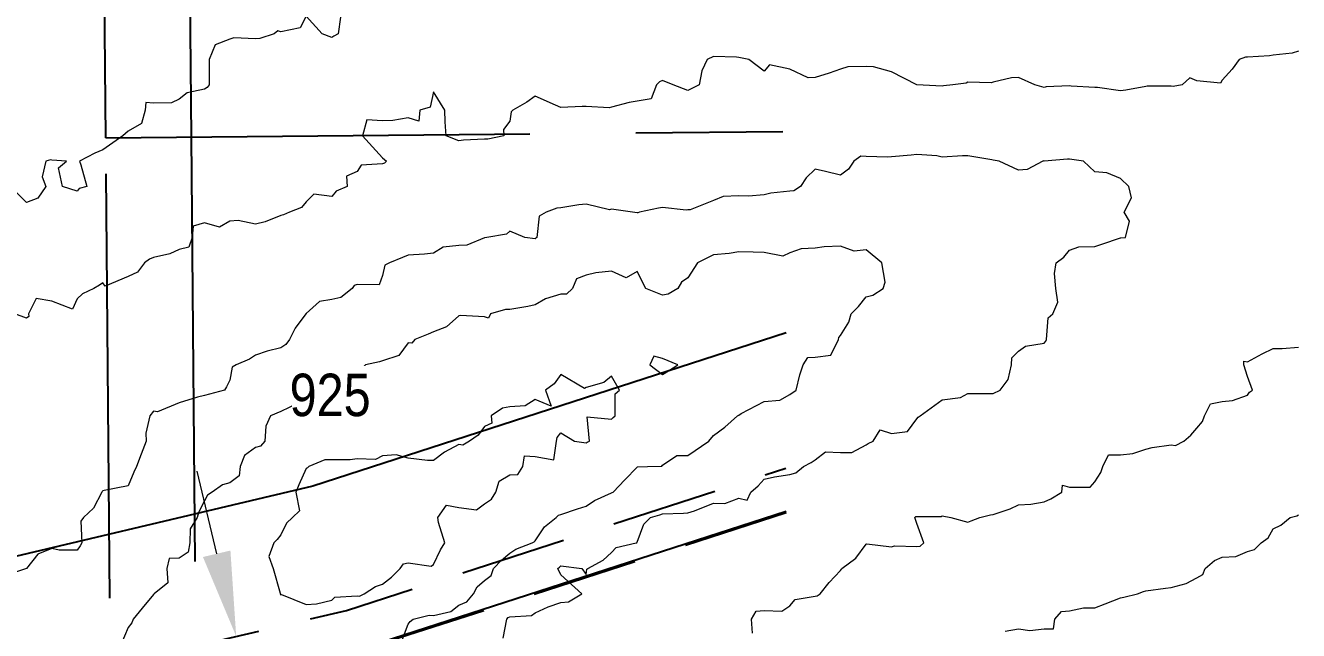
# Model space of a CAD drawing. Extents: x 537850 to 541798, y 6045627 to 6050132.
# Drawn here: x 540701.2 to 540851.3, y 6047545.7 to 6047617 of the extents above; entities that cross this region are included whole.
import ezdxf

# ---------------------------------------------------------------- set-up
doc = ezdxf.new("R2010")
doc.units = 0
doc.header["$LTSCALE"] = 5
for name, pattern in [('DASHED2', [9.525, 6.35, -3.175]), ('foc-ACCESSROAD', [3.75, 2.5, -1.25]), ('foc-UNSURVEYED', [12.5, 10, -2.5])]:
    doc.linetypes.add(name, pattern=pattern)
for name, color, linetype in [('C-AR', 13, 'foc-ACCESSROAD'), ('C-RW', 13, 'Continuous'), ('L-USEC', 7, 'foc-UNSURVEYED')]:
    doc.layers.add(name, color=color, linetype=linetype)
doc.layers.add('C-AR-T', color=13, linetype='Continuous', lineweight=9)
doc.layers.add('Contour_Line_Intermediate', color=7, linetype='DASHED2', true_color=0xd9d9d9)
doc.layers.add('Contour_Line_Major', color=7, linetype='Continuous', true_color=0x6b6b6b)
doc.styles.add('80CG', font='ARIALN.TTF', dxfattribs={"height": 10})
doc.styles.get("Standard").update_dxf_attribs({"font": 'ARIALN.TTF'})
doc.dimstyles.new('Compass 5 000', dxfattribs={"dimscale": 5, "dimtxt": 9, "dimasz": 2, "dimexe": 0.2, "dimexo": 0.0625, "dimgap": 0.5, "dimtad": 0, "dimtih": 1, "dimtoh": 1, "dimzin": 0, "dimdsep": 46, "dimtxsty": '80CG', "dimcen": 0.1, "dimse1": 1, "dimse2": 1, "dimclrd": 256, "dimclrt": 256, "dimaunit": 1, "dimadec": 4, "dimazin": 0, "dimtfac": 0.06, "dimtofl": 0, "dimtmove": 0, "dimatfit": 1, "dimfxl": 0.2, "dimtolj": 1, "dimtzin": 0, "dimlwd": -1, "dimarcsym": 0})

# ---------------------------------------------------------------- blocks, each defined once
blk = doc.blocks.new('*D461')
at = {"layer": 'C-AR-T', "transparency": 16777216}
for p, q in [((540723.73, 6047554.72), (540721.43, 6047564.45)), ((540729.48, 6047530.39), (540733.31, 6047514.15)), ((540733.31, 6047514.15), (540743.31, 6047514.15))]:
    blk.add_line(p, q, dxfattribs=at)
for points in [[(540725.35, 6047555.1), (540722.11, 6047554.34), (540726.03, 6047544.99)], [(540731.1, 6047530.77), (540727.85, 6047530.01), (540727.18, 6047540.12)]]:
    blk.add_solid(points, dxfattribs=at)
at = {"layer": 'C-AR-T', "transparency": 16777216, "insert": (540777.58, 6047514.15), "char_height": 10, "attachment_point": 5, "style": '80CG', "bg_fill": 3, "box_fill_scale": 1.1, "bg_fill_color": 256, "bg_fill_true_color": 13158600, "bg_fill_transparency": 0}
blk.add_mtext('\\A1;Murphy\\P5.00 A/R\\PLOC 220512', dxfattribs=at)

msp = doc.modelspace()

# ---------------------------------------------------------------- linework, layer by layer
at = {"layer": 'C-AR', "flags": 128}
msp.add_lwpolyline([(540790.888, 6047559.553), (540740.373, 6047543.212), (540722.481, 6047539.019), (540692.384, 6047531.966), (540612.358, 6047513.213), (540515.464, 6047399.392), (540511.656, 6047402.634), (540609.616, 6047517.707), (540692.339, 6047537.092), (540722.436, 6047544.145), (540739.03, 6047548.034), (540790.841, 6047564.795)], dxfattribs=at)
at = {"layer": 'Contour_Line_Intermediate', "linetype": 'Continuous', "lineweight": 13, "flags": 128}
for points, elevation in [([(540738.31, 6047617.972), (540738.059, 6047615.992), (540737.541, 6047615.741), (540737.29, 6047615.587), (540736.167, 6047615.992), (540734.29, 6047618.103), (540733.564, 6047616.718), (540731.29, 6047616.229), (540730.932, 6047616.351), (540730.501, 6047615.992), (540728.83, 6047615.453), (540728.29, 6047615.4), (540725.754, 6047615.528), (540725.29, 6047615.365), (540723.561, 6047614.722), (540722.854, 6047612.993), (540722.844, 6047612.439), (540722.834, 6047609.993), (540722.603, 6047609.68), (540722.291, 6047609.475), (540720.255, 6047609.028), (540719.291, 6047608.313), (540718.411, 6047607.873), (540716.291, 6047607.83), (540715.391, 6047607.893), (540715.308, 6047606.993), (540714.869, 6047605.415), (540713.291, 6047604.547), (540712.653, 6047603.993), (540710.291, 6047602.327), (540709.361, 6047601.923), (540707.553, 6047600.993), (540707.715, 6047600.569), (540708.422, 6047597.993), (540707.52, 6047597.764), (540707.291, 6047597.475), (540705.563, 6047597.993), (540705.096, 6047600.189), (540706.013, 6047600.993), (540704.291, 6047601.122), (540704.131, 6047601.154), (540703.578, 6047600.993), (540703.136, 6047599.148), (540703.584, 6047597.993), (540702.633, 6047596.652), (540701.292, 6047596.109), (540699.41, 6047597.993)], 921.956), ([(540851.284, 6047613.957), (540850.542, 6047613.735), (540848.284, 6047613.484), (540847.851, 6047613.426), (540845.285, 6047613.259), (540845.029, 6047613.248), (540844.283, 6047612.993), (540843.454, 6047611.823), (540842.285, 6047610.537), (540842.092, 6047610.185), (540839.285, 6047610.458), (540838.476, 6047610.802), (540837.582, 6047609.993), (540836.485, 6047609.793), (540836.285, 6047609.823), (540833.451, 6047609.827), (540833.285, 6047609.803), (540830.908, 6047609.37), (540830.285, 6047609.3), (540827.596, 6047609.683), (540827.285, 6047609.694), (540824.457, 6047609.821), (540824.286, 6047609.86), (540821.514, 6047609.764), (540821.286, 6047609.686), (540820.182, 6047609.993), (540818.286, 6047610.873), (540817.454, 6047610.825), (540815.286, 6047610.301), (540815.037, 6047610.241), (540812.286, 6047610.289), (540812.082, 6047610.196), (540810.542, 6047609.993), (540809.424, 6047609.855), (540809.286, 6047609.846), (540806.292, 6047609.987), (540806.286, 6047609.988), (540806.273, 6047609.993), (540803.287, 6047611.514), (540801.156, 6047612.123), (540800.287, 6047612.164), (540798.154, 6047612.125), (540797.287, 6047611.824), (540795.929, 6047611.35), (540794.287, 6047610.866), (540793.449, 6047610.83), (540791.287, 6047611.852), (540788.926, 6047612.353), (540788.287, 6047611.613), (540786.487, 6047612.993), (540785.288, 6047613.214), (540785.011, 6047613.269), (540782.288, 6047613.312), (540781.576, 6047612.993), (540780.932, 6047611.636), (540780.61, 6047609.993), (540779.288, 6047609.311), (540777.551, 6047609.993), (540776.288, 6047610.504), (540775.921, 6047610.359), (540775.603, 6047609.993), (540774.938, 6047608.343), (540773.288, 6047608.054), (540772.36, 6047607.921), (540770.288, 6047607.359), (540769.994, 6047607.287), (540767.288, 6047607.435), (540766.831, 6047607.45), (540764.289, 6047607.317), (540763.671, 6047607.611), (540761.289, 6047608.652), (540760.315, 6047607.966), (540758.638, 6047606.993), (540758.464, 6047606.817), (540758.289, 6047605.692), (540757.542, 6047604.74), (540757.604, 6047603.993), (540755.713, 6047603.569), (540755.289, 6047603.572), (540752.814, 6047603.468), (540752.289, 6047603.408), (540750.793, 6047603.993), (540750.67, 6047605.612), (540750.648, 6047606.993), (540749.289, 6047609.164), (540748.913, 6047607.369), (540747.677, 6047606.993), (540747.556, 6047605.727), (540746.289, 6047606.09), (540744.509, 6047605.773), (540743.29, 6047605.751), (540741.424, 6047605.858), (540740.93, 6047603.993), (540743.29, 6047601.371), (540743.752, 6047600.993), (540743.522, 6047600.76), (540743.29, 6047600.68), (540740.748, 6047600.535), (540740.29, 6047599.775), (540739.042, 6047599.24), (540739.114, 6047597.993), (540737.808, 6047597.475), (540737.29, 6047596.845), (540735.175, 6047597.108), (540734.29, 6047596.185), (540733.737, 6047595.546), (540732.318, 6047594.993), (540731.603, 6047594.68), (540731.29, 6047594.583), (540729.46, 6047593.824), (540728.29, 6047593.583), (540726.271, 6047594.013), (540725.29, 6047593.932), (540724.068, 6047593.216), (540722.291, 6047593.728), (540720.958, 6047593.326), (540720.827, 6047591.994), (540720.438, 6047590.847), (540719.291, 6047590.569), (540718.214, 6047590.07), (540716.291, 6047589.654), (540715.827, 6047589.457), (540715.239, 6047588.994), (540714.385, 6047587.9), (540713.291, 6047587.416), (540710.576, 6047586.279), (540710.291, 6047586.655), (540709.901, 6047586.384), (540709.242, 6047585.994), (540707.929, 6047585.356), (540707.291, 6047584.783), (540706.75, 6047583.535), (540704.291, 6047584.498), (540702.465, 6047584.82), (540701.543, 6047582.994), (540701.584, 6047582.701), (540701.292, 6047582.484), (540699.935, 6047582.994)], 922.956), ([(540757.519, 6047544.766), (540757.948, 6047546.996), (540758.087, 6047547.197), (540758.289, 6047547.282), (540760.838, 6047547.446), (540761.289, 6047547.739), (540762.815, 6047548.469), (540764.289, 6047548.975), (540765.224, 6047549.06), (540766.782, 6047549.996), (540764.289, 6047552.241), (540763.949, 6047552.995), (540764.141, 6047553.143), (540764.289, 6047553.297), (540766.801, 6047552.995), (540767.288, 6047552.266), (540767.37, 6047552.914), (540767.471, 6047552.995), (540769.308, 6047553.975), (540770.288, 6047554.874), (540770.834, 6047555.449), (540773.178, 6047555.995), (540773.255, 6047556.028), (540773.288, 6047556.098), (540774.093, 6047558.19), (540774.898, 6047558.995), (540775.964, 6047559.319), (540776.288, 6047559.433), (540778.764, 6047559.519), (540779.288, 6047559.557), (540780.063, 6047559.77), (540782.288, 6047560.673), (540783.65, 6047560.633), (540785.288, 6047561.256), (540786.259, 6047561.023), (540786.692, 6047561.995), (540787.563, 6047562.719), (540788.287, 6047563.525), (540789.482, 6047563.8), (540791.287, 6047564.058), (540792.016, 6047564.266), (540792.926, 6047564.995), (540793.804, 6047565.478), (540794.287, 6047565.798), (540795.53, 6047566.751), (540797.287, 6047566.655), (540798.626, 6047566.655), (540800.287, 6047567.571), (540800.56, 6047567.722), (540801.151, 6047567.995), (540801.973, 6047569.309), (540803.287, 6047568.894), (540805.167, 6047569.115), (540806.286, 6047570.636), (540806.456, 6047570.825), (540806.689, 6047570.995), (540809.286, 6047572.883), (540811.435, 6047573.143), (540812.286, 6047573.602), (540814.894, 6047573.602), (540815.286, 6047573.602), (540816.109, 6047573.994), (540817.032, 6047575.248), (540817.452, 6047576.994), (540817.471, 6047577.809), (540818.286, 6047578.584), (540819.109, 6047579.171), (540821.286, 6047579.558), (540821.482, 6047579.797), (540821.587, 6047579.994), (540821.766, 6047582.513), (540822.316, 6047582.994), (540822.89, 6047584.39), (540822.658, 6047585.994), (540822.516, 6047587.763), (540822.689, 6047588.994), (540823.593, 6047589.687), (540824.286, 6047590.506), (540825.395, 6047590.884), (540827.285, 6047590.931), (540828.073, 6047591.206), (540830.285, 6047591.946), (540830.332, 6047591.947), (540830.89, 6047591.994), (540831.341, 6047593.938), (540830.711, 6047594.993), (540831.607, 6047596.671), (540831.286, 6047597.993), (540830.285, 6047598.955), (540830.285, 6047598.955), (540828.673, 6047599.606), (540827.285, 6047599.755), (540825.925, 6047600.993), (540824.286, 6047601.23), (540824.058, 6047601.22), (540821.286, 6047601.012), (540821.255, 6047601.024), (540821.154, 6047600.993), (540819.274, 6047600.005), (540818.286, 6047599.922), (540816, 6047600.993), (540815.286, 6047601.126), (540815.138, 6047601.141), (540812.286, 6047601.64), (540811.654, 6047601.625), (540809.286, 6047601.462), (540808.652, 6047601.627), (540806.286, 6047601.785), (540805.594, 6047601.685), (540803.287, 6047601.522), (540802.818, 6047601.461), (540800.287, 6047601.56), (540799.687, 6047601.593), (540798.861, 6047600.993), (540798.224, 6047600.056), (540797.287, 6047599.326), (540795.511, 6047599.77), (540794.287, 6047600.058), (540793.248, 6047599.032), (540792.55, 6047597.993), (540791.791, 6047597.489), (540791.287, 6047597.446), (540789.075, 6047597.205), (540788.287, 6047597.04), (540786.418, 6047596.863), (540785.288, 6047596.923), (540783.449, 6047596.832), (540782.288, 6047596.343), (540779.568, 6047595.273), (540779.288, 6047595.253), (540779.066, 6047595.215), (540776.288, 6047595.526), (540775.823, 6047595.458), (540773.58, 6047594.993), (540773.394, 6047594.887), (540773.288, 6047594.921), (540772.75, 6047594.993), (540770.288, 6047595.351), (540770.036, 6047595.246), (540767.288, 6047595.936), (540766.441, 6047595.84), (540764.289, 6047595.503), (540763.847, 6047595.435), (540762.568, 6047594.993), (540761.755, 6047594.527), (540761.468, 6047591.994), (540761.378, 6047591.904), (540761.289, 6047591.827), (540760.064, 6047591.994), (540758.289, 6047592.733), (540757.905, 6047592.378), (540755.591, 6047591.994), (540755.338, 6047591.945), (540755.289, 6047591.961), (540753.207, 6047591.076), (540752.289, 6047591.058), (540750.431, 6047590.852), (540749.289, 6047590.151), (540748.251, 6047590.032), (540746.289, 6047589.896), (540745.631, 6047589.652), (540744.089, 6047588.994), (540743.561, 6047588.722), (540743.29, 6047587.526), (540742.869, 6047586.415), (540740.29, 6047586.459), (540739.932, 6047586.352), (540739.722, 6047585.994), (540738.359, 6047584.924), (540737.29, 6047584.69), (540735.85, 6047584.434), (540734.29, 6047583.033), (540734.27, 6047583.013), (540734.258, 6047582.994), (540732.973, 6047581.311), (540732.301, 6047579.994), (540731.899, 6047579.385), (540731.29, 6047578.979), (540729.687, 6047578.598), (540728.29, 6047578.131), (540727.609, 6047577.675), (540726.022, 6047576.994), (540725.558, 6047576.727), (540725.29, 6047575.177), (540724.884, 6047574.401), (540724.659, 6047573.994), (540722.291, 6047573.376), (540721.487, 6047573.191), (540719.291, 6047572.509), (540716.757, 6047571.461), (540716.291, 6047571.523), (540715.838, 6047570.995), (540715.364, 6047568.921), (540715.405, 6047567.995), (540714.819, 6047566.467), (540714.281, 6047564.995), (540713.959, 6047564.327), (540713.291, 6047562.734), (540710.465, 6047562.169), (540710.291, 6047562.15), (540710.219, 6047562.067), (540710.205, 6047561.995), (540709.196, 6047560.09), (540708.046, 6047558.995), (540707.705, 6047558.581), (540707.817, 6047555.995), (540707.648, 6047555.639), (540707.291, 6047555.127), (540705.16, 6047555.127), (540704.291, 6047555.355), (540702.631, 6047554.656), (540701.302, 6047552.995), (540701.299, 6047552.988), (540701.292, 6047552.979), (540699.043, 6047552.244)], 923.956), ([(540786.918, 6047545.365), (540786.79, 6047546.996), (540787.321, 6047547.962), (540788.287, 6047548.053), (540790.344, 6047547.939), (540791.287, 6047548.6), (540791.952, 6047549.331), (540794.287, 6047549.72), (540794.534, 6047549.749), (540794.899, 6047549.996), (540795.931, 6047551.352), (540797.287, 6047552.757), (540797.385, 6047552.897), (540797.439, 6047552.995), (540799.082, 6047554.2), (540800.287, 6047555.843), (540800.398, 6047555.884), (540803.287, 6047555.543), (540803.644, 6047555.638), (540806.286, 6047555.58), (540806.668, 6047555.614), (540807.118, 6047555.995), (540806.286, 6047558.283), (540806.039, 6047558.995), (540806.157, 6047559.125), (540806.286, 6047559.129), (540809.152, 6047559.129), (540809.286, 6047559.182), (540810.292, 6047558.995), (540812.286, 6047558.43), (540812.69, 6047558.592), (540813.698, 6047558.995), (540814.971, 6047559.311), (540815.286, 6047559.345), (540817.277, 6047560.004), (540818.286, 6047560.504), (540819.728, 6047560.553), (540821.286, 6047560.822), (540822.072, 6047561.209), (540823.372, 6047561.995), (540823.474, 6047562.807), (540824.286, 6047562.557), (540826.724, 6047562.557), (540827.285, 6047563.213), (540827.968, 6047564.313), (540828.201, 6047564.995), (540828.896, 6047566.384), (540830.285, 6047566.372), (540831.743, 6047566.537), (540833.285, 6047567.063), (540834.019, 6047567.261), (540836.285, 6047567.548), (540836.794, 6047567.486), (540837.762, 6047567.995), (540838.593, 6047568.687), (540839.285, 6047569.517), (540839.956, 6047570.323), (540840.208, 6047570.995), (540840.9, 6047572.379), (540842.285, 6047572.656), (540843.506, 6047572.773), (540845.285, 6047573.431), (540845.499, 6047573.78), (540845.848, 6047573.994), (540845.285, 6047575.627), (540844.816, 6047576.994), (540844.844, 6047577.435), (540845.285, 6047577.344), (540846.987, 6047578.292), (540848.284, 6047578.932), (540849.346, 6047578.932), (540851.284, 6047579.065)], 922.956), ([(540816.681, 6047545.601), (540818.286, 6047545.869), (540819.614, 6047545.668), (540821.286, 6047545.887), (540822.395, 6047545.887), (540822.533, 6047546.996), (540823.351, 6047547.931), (540824.286, 6047547.997), (540825.931, 6047548.35), (540827.285, 6047548.35), (540828.469, 6047548.812), (540830.285, 6047549.521), (540830.689, 6047549.592), (540832.304, 6047549.996), (540833.018, 6047550.263), (540833.285, 6047550.363), (540835.6, 6047550.681), (540836.285, 6047550.747), (540838.054, 6047551.226), (540839.285, 6047551.903), (540839.99, 6047552.291), (540840.277, 6047552.995), (540841.372, 6047553.908), (540842.285, 6047554.334), (540843.879, 6047554.401), (540845.285, 6047554.992), (540846.073, 6047555.207), (540846.862, 6047555.995), (540847.699, 6047556.581), (540848.284, 6047557.655), (540849.178, 6047558.102), (540850.294, 6047558.995), (540851.092, 6047559.187), (540851.284, 6047559.309)], 921.956)]:
    msp.add_lwpolyline(points, dxfattribs=dict(at, elevation=elevation))
at = {"layer": 'Contour_Line_Intermediate', "linetype": 'Continuous', "lineweight": 13, "elevation": 925.956, "flags": 128}
for points in [[(540776.984, 6047576.299), (540778.095, 6047576.994), (540776.288, 6047577.717), (540775.255, 6047578.028), (540774.782, 6047576.994), (540776.288, 6047575.863), (540776.984, 6047576.299)], [(540770.73, 6047573.553), (540771.241, 6047573.994), (540770.288, 6047575.671), (540769.364, 6047574.919), (540767.288, 6047574.318), (540767.084, 6047574.199), (540764.289, 6047575.861), (540763.532, 6047574.751), (540762.514, 6047573.994), (540763.184, 6047572.099), (540761.289, 6047572.91), (540760.11, 6047572.173), (540758.289, 6047572.021), (540757.414, 6047571.87), (540756.081, 6047570.995), (540756.158, 6047570.125), (540755.289, 6047569.733), (540754.573, 6047568.71), (540753.551, 6047567.995), (540752.768, 6047567.516), (540752.289, 6047567.583), (540750.579, 6047566.705), (540749.289, 6047565.727), (540748.582, 6047565.702), (540746.289, 6047566.002), (540744.903, 6047566.381), (540743.29, 6047566.273), (540742.458, 6047565.827), (540740.29, 6047565.917), (540739.486, 6047565.799), (540737.29, 6047565.784), (540736.5, 6047565.784), (540734.599, 6047564.995), (540734.455, 6047564.83), (540734.29, 6047564.789), (540733.428, 6047562.857), (540733.044, 6047561.995), (540733.508, 6047559.777), (540732.683, 6047558.995), (540731.965, 6047558.32), (540731.29, 6047556.936), (540730.879, 6047556.407), (540730.467, 6047555.995), (540729.873, 6047554.412), (540730.373, 6047552.995), (540731.217, 6047550.069), (540731.209, 6047549.996), (540731.29, 6047549.897), (540731.368, 6047549.917), (540734.29, 6047548.738), (540735.484, 6047548.801), (540737.29, 6047549.253), (540737.668, 6047549.618), (540740.29, 6047549.743), (540740.551, 6047549.734), (540741.131, 6047549.996), (540742.436, 6047550.849), (540743.29, 6047551.155), (540744.326, 6047551.959), (540745.346, 6047552.995), (540745.745, 6047553.54), (540746.289, 6047553.639), (540749.009, 6047553.275), (540749.289, 6047553.44), (540750.118, 6047555.167), (540750.622, 6047555.995), (540749.893, 6047558.391), (540749.798, 6047558.995), (540750.823, 6047560.462), (540752.289, 6047560.17), (540754.372, 6047559.912), (540755.289, 6047560.59), (540756.132, 6047561.152), (540756.653, 6047561.995), (540757.018, 6047563.266), (540758.289, 6047564.005), (540759.224, 6047564.059), (540759.819, 6047564.995), (540760.006, 6047566.277), (540761.289, 6047566.183), (540763.484, 6047565.8), (540763.792, 6047567.995), (540763.876, 6047568.407), (540764.289, 6047568.972), (540765.916, 6047567.995), (540767.288, 6047567.802), (540767.408, 6047567.875), (540767.7, 6047567.995), (540767.412, 6047570.87), (540770.288, 6047570.583), (540770.491, 6047570.792), (540770.73, 6047570.995), (540770.73, 6047573.553)]]:
    msp.add_lwpolyline(points, close=True, dxfattribs=at)
at = {"layer": 'Contour_Line_Major', "linetype": 'Continuous', "lineweight": 15, "elevation": 924.956, "flags": 128}
msp.add_lwpolyline([(540745.642, 6047544.643), (540746.289, 6047546.425), (540746.536, 6047546.749), (540746.9, 6047546.996), (540748.799, 6047547.486), (540749.289, 6047547.454), (540751.354, 6047547.931), (540752.289, 6047548.658), (540753.215, 6047549.07), (540754.009, 6047549.996), (540754.454, 6047550.831), (540755.289, 6047551.56), (540756.106, 6047552.178), (540756.383, 6047552.995), (540757.325, 6047553.96), (540758.289, 6047554.784), (540759.015, 6047555.269), (540760.931, 6047555.995), (540761.143, 6047556.141), (540761.289, 6047556.227), (540762.378, 6047557.906), (540763.74, 6047558.995), (540764.032, 6047559.251), (540764.289, 6047559.352), (540766.262, 6047560.021), (540767.288, 6047560.324), (540768.278, 6047561.006), (540770.288, 6047561.912), (540770.352, 6047561.931), (540770.467, 6047561.995), (540771.853, 6047563.43), (540773.288, 6047564.916), (540773.336, 6047564.947), (540774.541, 6047564.995), (540776.233, 6047565.05), (540776.288, 6047565.145), (540777.976, 6047566.306), (540779.288, 6047566.306), (540781.739, 6047567.995), (540782.288, 6047568.669), (540783.634, 6047569.648), (540785.13, 6047570.995), (540785.288, 6047571.073), (540785.55, 6047571.258), (540788.287, 6047572.652), (540790.111, 6047572.818), (540791.287, 6047573.504), (540792.072, 6047573.994), (540792.489, 6047575.792), (540792.874, 6047576.994), (540793.424, 6047577.857), (540794.287, 6047577.892), (540796.141, 6047578.14), (540797.06, 6047579.994), (540797.082, 6047580.199), (540797.287, 6047580.461), (540798.252, 6047582.029), (540798.521, 6047582.994), (540799.408, 6047583.873), (540800.287, 6047585.001), (540801.081, 6047585.2), (540802.304, 6047585.994), (540802.559, 6047586.721), (540802.15, 6047588.994), (540802.15, 6047588.994), (540800.287, 6047590.531), (540798.878, 6047590.402), (540797.287, 6047590.967), (540795.37, 6047590.91), (540794.287, 6047590.751), (540792.625, 6047590.656), (540791.287, 6047590.181), (540790.5, 6047589.781), (540788.287, 6047590.241), (540786.997, 6047590.284), (540785.288, 6047590.291), (540784.163, 6047590.118), (540782.288, 6047589.937), (540780.414, 6047588.994), (540779.288, 6047587.245), (540778.55, 6047586.731), (540778.113, 6047585.994), (540776.957, 6047585.325), (540776.288, 6047585.203), (540774.345, 6047585.994), (540773.288, 6047588.006), (540772.029, 6047587.253), (540770.288, 6047588.02), (540768.431, 6047587.851), (540767.288, 6047587.571), (540766.153, 6047587.129), (540765.699, 6047585.994), (540764.982, 6047585.3), (540764.289, 6047585.333), (540762.509, 6047584.774), (540761.289, 6047584.064), (540760.412, 6047583.871), (540758.289, 6047583.5), (540757.771, 6047583.512), (540756.027, 6047582.994), (540755.788, 6047582.495), (540755.289, 6047582.631), (540752.478, 6047582.805), (540752.289, 6047582.765), (540750.828, 6047581.455), (540749.289, 6047580.889), (540748.678, 6047580.606), (540747.093, 6047579.994), (540746.741, 6047579.542), (540746.289, 6047579.582), (540745.192, 6047578.092), (540743.29, 6047577.449), (540742.943, 6047577.341), (540741.272, 6047576.994), (540740.797, 6047576.487), (540740.29, 6047576.31), (540739.443, 6047574.841), (540738.732, 6047573.994), (540737.29, 6047573.409), (540736.704, 6047573.409), (540734.29, 6047572.944), (540732.272, 6047571.976), (540731.29, 6047571.486), (540730.083, 6047570.995), (540729.523, 6047569.762), (540729.405, 6047567.995), (540728.891, 6047567.394), (540728.29, 6047567.229), (540727.001, 6047566.284), (540726.483, 6047564.995), (540726.364, 6047563.921), (540725.29, 6047563.1), (540724.435, 6047562.85), (540723.196, 6047561.995), (540722.645, 6047561.64), (540722.291, 6047560.959), (540721.616, 6047559.669), (540721.435, 6047558.995), (540720.622, 6047557.664), (540720.562, 6047555.995), (540720.369, 6047554.917), (540719.291, 6047554.215), (540718.129, 6047554.157), (540717.855, 6047552.995), (540717.982, 6047551.304), (540716.352, 6047549.996), (540716.318, 6047549.969), (540716.291, 6047549.934), (540714.962, 6047548.324), (540713.867, 6047546.996), (540713.717, 6047546.57), (540713.291, 6047546.018), (540712.448, 6047543.996)], dxfattribs=at)
at = {"layer": 'L-USEC'}
for p, q in [((540710.647, 6047603.74), (540709.752, 6047703.685)), ((540719.82, 6047703.779), (540720.716, 6047603.823)), ((540710.647, 6047603.74), (540790.486, 6047604.484)), ((540717.849, 6046799.523), (540710.647, 6047603.74)), ((540720.716, 6047603.823), (540727.917, 6046799.613))]:
    msp.add_line(p, q, dxfattribs=at)

# ---------------------------------------------------------------- next in the draw order: texts
at = {"layer": 'Contour_Line_Major', "color": 251, "linetype": 'Continuous', "lineweight": -3, "true_color": 0x6b6b6b, "insert": (540737.108, 6047573.409, 924.956), "char_height": 4.99976, "width": 7.1418, "attachment_point": 5, "bg_fill": 3, "box_fill_scale": 1.181818, "bg_fill_color": 256, "bg_fill_true_color": 13158600, "bg_fill_transparency": 0}
msp.add_mtext('{\\C256;925}', dxfattribs=at)

# ---------------------------------------------------------------- next in the draw order: linework, layer by layer
at = {"layer": 'C-RW'}
msp.add_lwpolyline([(540790.888, 6047580.748), (540735.082, 6047562.693), (540601.449, 6047531.116), (540506.218, 6047419.329), (540290.448, 6047417.1), (540291.068, 6047357.836), (540311.057, 6047358.043), (540310.646, 6047397.318), (540515.53, 6047399.435), (540612.419, 6047513.168), (540740.466, 6047543.425), (540790.888, 6047559.738)], dxfattribs=at)

# ---------------------------------------------------------------- next in the draw order: dimensions: what is measured, and where the dimension line sits
at = {"layer": 'C-AR-T'}
dim = msp.add_linear_dim(base=(540726.027, 6047544.987), p1=(540659.972, 6047524.248), p2=(540658.823, 6047529.114), angle=103.28896, text='Murphy\\P5.00 A/R\\PLOC 220512', dimstyle='Compass 5 000', override={"dimtfill": 1}, dxfattribs=at)
dim.commit()
dim.dimension.update_dxf_attribs({"geometry": '*D461', "text_midpoint": (540777.58, 6047514.155), "dimtype": 161})

doc.saveas('drawing.dxf')
